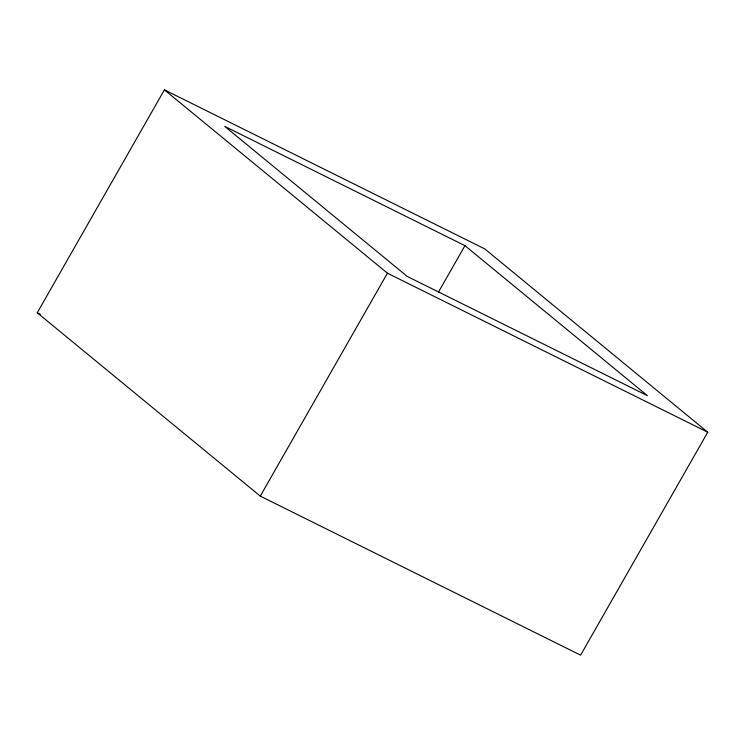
<?xml version="1.0" encoding="UTF-8"?>
<svg xmlns="http://www.w3.org/2000/svg" width="745" height="745" viewBox="0 0 745 745"><rect width="100%" height="100%" fill="white"/><g stroke="black" fill="none" stroke-linecap="round" stroke-linejoin="round"><path stroke-width="1.12" d="M37.25 312.779L164.412 89.838L484.716 248.877L707.75 432.221L580.588 655.162L260.284 496.123L37.25 312.779L40.37 314.325M260.284 496.123L387.437 273.192L164.412 89.838M438.488 292.068L464.954 245.664L224.72 126.389L407.198 276.404L647.433 395.679L464.954 245.664M387.437 273.192L707.75 432.221"/></g></svg>
